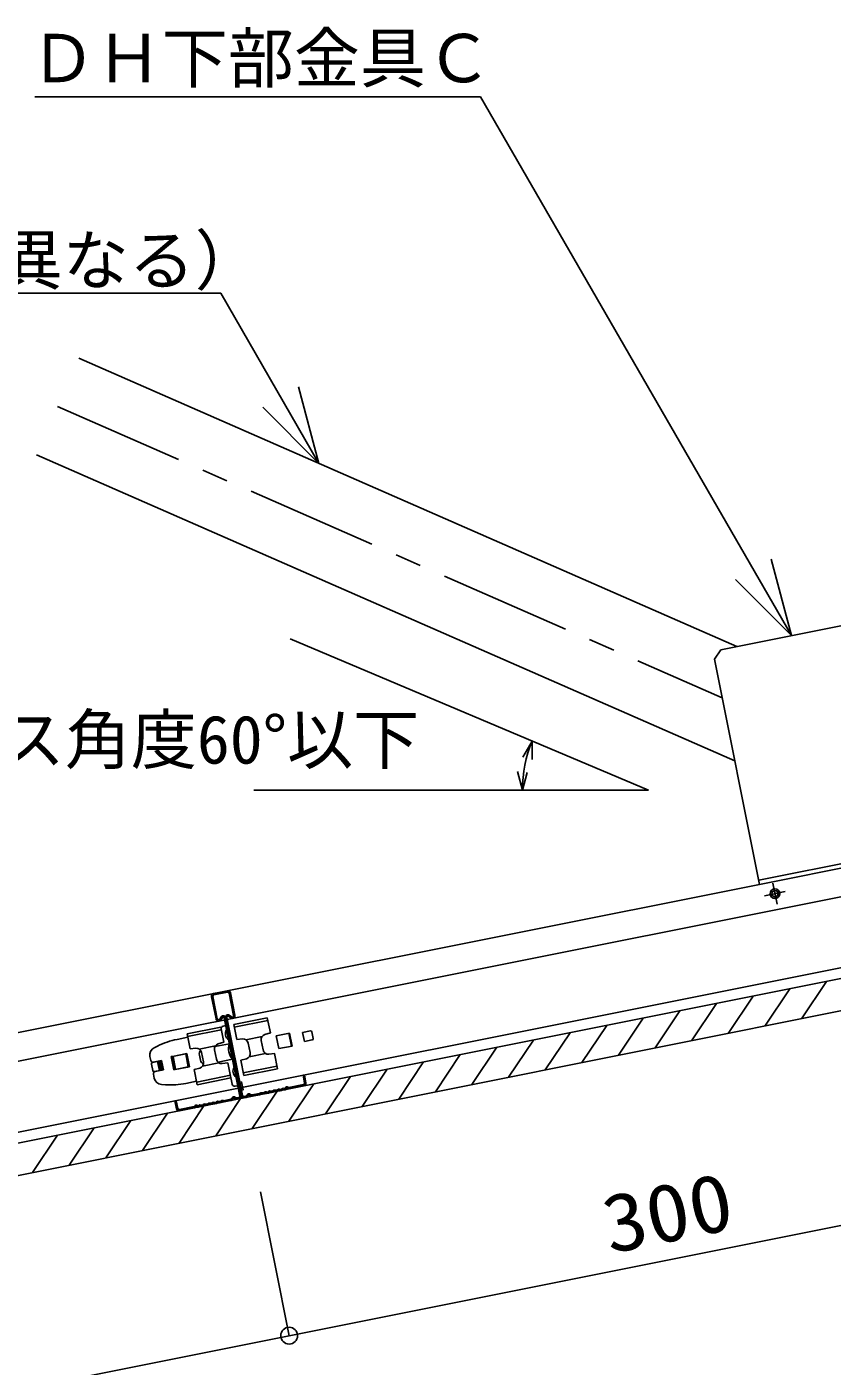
# Model space of a CAD drawing. Units: millimetres on the paper. Extents: x -203 to 207, y -139 to 146.
# Drawn here: x 40.3 to 70.8, y 23.2 to 73.9 of the extents above; entities that cross this region are included whole.
import ezdxf
from ezdxf.enums import TextEntityAlignment as Align

# ---------------------------------------------------------------- set-up
doc = ezdxf.new("R2010")
doc.units = ezdxf.units.MM
doc.linetypes.add('CHAIN1', pattern=[8, 5, -1, 1, -1])
for name, color, linetype in [('1-0_断面', 134, 'Continuous'), ('1-1_寸法', 134, 'Continuous'), ('1-2_文字', 134, 'Continuous'), ('1-3_ＤＨクロス', 134, 'Continuous')]:
    doc.layers.add(name, color=color, linetype=linetype)
doc.styles.add('ＭＳ ゴシック', font='')
doc.styles.get('ＭＳ ゴシック').set_extended_font_data('MS Gothic')

msp = doc.modelspace()

# ---------------------------------------------------------------- linework, layer by layer
at = {"layer": '1-0_断面'}
for p, q in [((-51.917, 12.001), (200.409, 62.466)), ((42.264, 61.327), (67.194, 50.406)), ((40.659, 57.663), (67.119, 46.073)), ((66.582, 50.284), (83.997, 53.767)), ((66.582, 50.284), (66.347, 49.931)), ((66.347, 49.931), (68.053, 41.4)), ((74.886, 42.93), (68.022, 41.557)), ((68.053, 41.4), (75.388, 42.867)), ((-41.263, 18.456), (75.755, 41.859)), ((-41.229, 19.543), (68.053, 41.4)), ((68.241, 40.969), (69.026, 41.125)), ((68.712, 40.655), (68.555, 41.439)), ((-51.917, 13.633), (77.731, 39.562)), ((69.638, 36.312), (70.58, 37.724)), ((66.865, 35.757), (67.806, 37.169)), ((68.251, 36.035), (69.193, 37.447)), ((64.091, 35.203), (65.033, 36.615)), ((65.478, 35.48), (66.419, 36.892)), ((47.735, 36.031), (47.833, 36.051)), ((48.131, 36.093), (49.405, 36.348)), ((48.131, 36.093), (48.245, 35.521)), ((48.151, 35.992), (49.426, 36.247)), ((61.318, 34.648), (62.259, 36.06)), ((62.704, 34.925), (63.646, 36.337)), ((45.991, 35.529), (46.392, 35.609)), ((47.64, 35.995), (46.366, 35.74)), ((46.48, 35.168), (46.366, 35.74)), ((47.661, 35.894), (46.386, 35.639)), ((47.755, 35.423), (47.64, 35.995)), ((48.245, 35.521), (48.462, 35.545)), ((48.59, 35.516), (49.204, 35.639)), ((49.745, 35.668), (50.246, 35.768)), ((49.843, 35.178), (49.745, 35.668)), ((50.224, 35.764), (50.322, 35.274)), ((50.236, 35.766), (50.334, 35.276)), ((50.246, 35.768), (50.344, 35.278)), ((51.035, 35.85), (50.741, 35.791)), ((50.741, 35.791), (50.809, 35.448)), ((51.094, 35.81), (51.143, 35.565)), ((59.931, 34.371), (60.872, 35.783)), ((45.117, 35.211), (45.25, 35.277)), ((46.48, 35.168), (46.697, 35.192)), ((47.439, 35.286), (46.825, 35.163)), ((46.915, 35.033), (46.986, 34.676)), ((47.405, 35.131), (47.477, 34.774)), ((47.42, 35.254), (47.971, 35.364)), ((47.755, 35.423), (47.545, 35.362)), ((48.68, 35.386), (48.751, 35.029)), ((49.17, 35.484), (49.242, 35.127)), ((50.344, 35.278), (49.843, 35.178)), ((51.103, 35.506), (50.809, 35.448)), ((57.157, 33.816), (58.099, 35.228)), ((58.544, 34.093), (59.486, 35.505)), ((44.956, 34.884), (44.988, 34.727)), ((45.014, 34.594), (45.063, 34.349)), ((45.053, 34.653), (45.347, 34.712)), ((45.082, 34.664), (45.396, 34.727)), ((45.249, 34.693), (45.318, 34.349)), ((45.298, 34.702), (45.367, 34.359)), ((45.347, 34.712), (45.416, 34.369)), ((45.396, 34.727), (45.466, 34.374)), ((45.763, 34.877), (45.812, 34.887)), ((45.863, 34.377), (45.763, 34.877)), ((46.352, 34.995), (45.812, 34.887)), ((45.812, 34.887), (45.912, 34.387)), ((46.313, 34.982), (45.813, 34.882)), ((45.813, 34.882), (45.911, 34.391)), ((45.835, 34.886), (45.933, 34.396)), ((45.912, 34.387), (46.452, 34.494)), ((46.411, 34.492), (46.313, 34.982)), ((46.452, 34.494), (46.352, 34.995)), ((46.833, 34.933), (46.872, 34.737)), ((47.567, 34.644), (46.953, 34.521)), ((47.538, 34.666), (48.088, 34.776)), ((47.912, 34.639), (47.695, 34.615)), ((47.912, 34.639), (48.026, 34.067)), ((48.402, 34.737), (48.611, 34.798)), ((48.402, 34.737), (48.516, 34.165)), ((48.496, 34.266), (49.771, 34.521)), ((48.718, 34.874), (49.332, 34.997)), ((54.384, 33.261), (55.325, 34.673)), ((55.771, 33.539), (56.712, 34.951)), ((45.121, 34.06), (45.09, 34.217)), ((45.122, 34.31), (45.416, 34.369)), ((45.152, 34.311), (45.466, 34.374)), ((45.912, 34.387), (45.863, 34.377)), ((45.911, 34.391), (46.411, 34.492)), ((46.637, 34.384), (46.846, 34.445)), ((46.637, 34.384), (46.751, 33.812)), ((48.006, 34.168), (46.731, 33.913)), ((48.026, 34.067), (46.751, 33.812)), ((48, 34.197), (48.072, 33.835)), ((48.516, 34.165), (49.791, 34.42)), ((51.61, 32.706), (52.552, 34.119)), ((52.997, 32.984), (53.939, 34.396)), ((45.396, 33.82), (45.543, 33.81)), ((46.324, 33.862), (46.725, 33.942)), ((48.19, 33.756), (48.288, 33.776)), ((48.267, 33.884), (48.433, 33.917)), ((48.837, 32.152), (49.778, 33.564)), ((50.224, 32.429), (51.165, 33.841)), ((46.063, 31.597), (47.005, 33.009)), ((47.45, 31.874), (48.392, 33.286)), ((44.677, 31.32), (45.618, 32.732)), ((41.903, 30.765), (42.845, 32.177)), ((43.29, 31.042), (44.231, 32.454)), ((40.516, 30.488), (41.458, 31.9))]:
    msp.add_line(p, q, dxfattribs=at)
at = {"layer": '1-0_断面', "color": 2, "linetype": 'CHAIN1'}
msp.add_line((41.461, 59.495), (66.64, 48.466), dxfattribs=at)
at = {"layer": '1-0_断面'}
for points in [[(-51.838, 13.241), (77.31, 39.07), (200.409, 63.69)], [(49.405, 36.348), (49.52, 35.776), (49.31, 35.715)], [(49.791, 34.42), (49.677, 34.992), (49.46, 34.968)], [(48.325, 33.589), (48.492, 33.623), (48.433, 33.917)]]:
    msp.add_lwpolyline(points, dxfattribs=at)
for radius in [0.18, 0.12]:
    msp.add_circle((68.634, 41.047), radius, dxfattribs=at)
for centre, radius, start, end in [((47.755, 35.933), 0.1, 101.3099, 191.3099), ((46.579, 32.588), 3, 101.3099, 116.3099), ((48.108, 35.749), 0.29, 147.7071, 234.9127), ((48.484, 35.346), 0.2, 11.3099, 96.3099), ((49.367, 35.523), 0.2, 106.3099, 191.3099), ((51.045, 35.801), 0.05, 11.3099, 101.3099), ((51.094, 35.555), 0.05, 281.3099, 11.3099), ((45.25, 34.942), 0.3, 116.3099, 191.3099), ((46.719, 34.993), 0.2, 11.3099, 96.3099), ((47.029, 34.972), 0.2, 137.0867, 191.3099), ((47.601, 35.17), 0.2, 106.3099, 191.3099), ((48.542, 35.173), 0.603, 161.4471, 221.1728), ((48.555, 34.99), 0.2, 286.3099, 11.3099), ((49.438, 35.166), 0.2, 191.3099, 276.3099), ((45.066, 34.743), 0.08, 191.3099, 281.3099), ((45.063, 34.604), 0.05, 101.3099, 191.3099), ((46.79, 34.637), 0.2, 286.3099, 11.3099), ((47.068, 34.776), 0.2, 191.3099, 245.5332), ((47.673, 34.813), 0.2, 191.3099, 276.3099), ((45.112, 34.359), 0.05, 191.3099, 281.3099), ((45.168, 34.233), 0.08, 101.3099, 191.3099), ((45.415, 34.119), 0.3, 191.3099, 266.3099), ((48.392, 34.327), 0.29, 147.7071, 234.9127), ((45.736, 36.804), 3, 266.3099, 281.3099), ((48.171, 33.854), 0.1, 191.3099, 281.3099)]:
    msp.add_arc(centre, radius, start, end, dxfattribs=at)
at = {"layer": '1-1_寸法'}
msp.add_line((50.233, 24.308), (79.65, 30.191), dxfattribs=at)
msp.add_lwpolyline([(20.815, 18.425), (50.233, 24.308), (49.144, 29.751)], dxfattribs=at)
msp.add_circle((50.233, 24.308), 0.319, dxfattribs=at)
at = {"layer": '1-2_文字'}
for p, q in [((40.603, 71.225), (57.484, 71.225)), ((51.356, 57.344), (49.235, 59.466)), ((69.265, 50.821), (67.143, 52.942)), ((63.843, 44.972), (50.273, 50.694)), ((59.44, 46.829), (59.086, 46.215)), ((59.44, 46.829), (59.44, 46.123)), ((59.065, 44.972), (58.878, 45.669)), ((59.065, 44.972), (59.245, 45.642)), ((63.843, 44.972), (48.892, 44.972))]:
    msp.add_line(p, q, dxfattribs=at)
for points in [[(57.484, 71.225), (69.265, 50.821), (68.488, 53.718)], [(6.818, 63.785), (47.638, 63.785), (51.356, 57.344), (50.58, 60.242)]]:
    msp.add_lwpolyline(points, dxfattribs=at)
msp.add_arc((63.843, 44.972), 4.777, 157.1363, 179.9998, dxfattribs=at)
at = {"layer": '1-3_ＤＨクロス'}
for p, q in [((47.293, 37.146), (47.462, 36.303)), ((47.511, 36.312), (47.342, 37.156)), ((47.371, 37.264), (47.891, 37.368)), ((47.381, 37.215), (47.901, 37.319)), ((48.128, 36.436), (47.96, 37.279)), ((48.009, 37.289), (48.177, 36.446)), ((47.603, 36.297), (47.661, 36.384)), ((47.643, 36.267), (47.702, 36.356)), ((47.775, 36.342), (48.367, 33.383)), ((47.824, 36.352), (48.416, 33.393)), ((47.844, 36.25), (48.416, 33.393)), ((47.873, 36.362), (48.465, 33.403)), ((48.024, 36.343), (47.934, 36.403)), ((48.05, 36.386), (47.962, 36.444)), ((50.808, 34.178), (50.759, 34.168)), ((50.759, 34.168), (50.818, 33.874)), ((50.867, 33.884), (50.808, 34.178)), ((48.823, 33.424), (49.105, 33.48)), ((49.272, 33.514), (49.216, 33.502)), ((49.439, 33.547), (49.383, 33.536)), ((49.393, 33.487), (49.449, 33.498)), ((49.606, 33.58), (49.55, 33.569)), ((49.56, 33.52), (49.615, 33.531)), ((49.772, 33.614), (49.716, 33.602)), ((49.726, 33.553), (49.782, 33.565)), ((49.939, 33.647), (49.883, 33.636)), ((49.893, 33.587), (49.949, 33.598)), ((50.05, 33.669), (50.066, 33.672)), ((50.06, 33.62), (50.076, 33.623)), ((50.078, 33.681), (50.089, 33.697)), ((50.131, 33.669), (50.12, 33.653)), ((50.158, 33.675), (50.175, 33.664)), ((50.186, 33.716), (50.202, 33.706)), ((50.779, 33.815), (50.217, 33.703)), ((50.789, 33.766), (50.227, 33.654)), ((45.905, 33.197), (45.954, 33.207)), ((45.964, 32.903), (45.905, 33.197)), ((45.954, 33.207), (46.013, 32.913)), ((46.072, 32.874), (46.634, 32.986)), ((46.657, 33.01), (46.646, 32.994)), ((46.699, 32.983), (46.688, 32.967)), ((46.726, 32.988), (46.743, 32.978)), ((46.77, 33.019), (46.754, 33.03)), ((46.801, 33.019), (46.785, 33.016)), ((46.912, 33.042), (46.968, 33.053)), ((46.922, 32.993), (46.978, 33.004)), ((47.079, 33.075), (47.134, 33.086)), ((47.144, 33.037), (47.089, 33.026)), ((47.245, 33.108), (47.301, 33.119)), ((47.311, 33.07), (47.255, 33.059)), ((47.412, 33.142), (47.468, 33.153)), ((47.422, 33.093), (47.478, 33.104)), ((47.579, 33.175), (47.635, 33.186)), ((47.644, 33.137), (47.589, 33.126)), ((48.028, 33.265), (47.746, 33.208)), ((47.755, 33.159), (48.037, 33.216)), ((48.055, 33.285), (48.067, 33.306)), ((48.111, 33.282), (48.099, 33.261)), ((48.171, 33.294), (48.19, 33.279)), ((48.221, 33.318), (48.202, 33.333)), ((48.327, 33.325), (48.254, 33.31)), ((48.264, 33.261), (48.337, 33.276)), ((48.524, 33.364), (48.597, 33.379)), ((48.607, 33.33), (48.533, 33.315)), ((48.624, 33.399), (48.636, 33.42)), ((48.68, 33.396), (48.668, 33.375)), ((48.74, 33.408), (48.759, 33.393)), ((48.79, 33.432), (48.771, 33.447)), ((49.115, 33.431), (48.834, 33.375)), ((49.226, 33.453), (49.282, 33.465)), ((46.082, 32.825), (46.644, 32.937)), ((46.811, 32.97), (46.795, 32.967))]:
    msp.add_line(p, q, dxfattribs=at)
for centre, radius, start, end in [((47.391, 37.166), 0.1, 101.3099, 191.3099), ((47.391, 37.166), 0.05, 101.3099, 191.3099), ((47.911, 37.27), 0.1, 11.3099, 101.3099), ((47.911, 37.27), 0.05, 11.3099, 101.3099), ((47.56, 36.322), 0.1, 191.3099, 326.3099), ((47.56, 36.322), 0.05, 191.3099, 329.1579), ((47.736, 36.334), 0.09, 11.3099, 146.3099), ((47.736, 36.334), 0.04, 11.3099, 146.3099), ((47.912, 36.369), 0.09, 56.3099, 191.3099), ((47.912, 36.369), 0.04, 56.3099, 191.3099), ((48.079, 36.426), 0.1, 236.3099, 11.3099), ((48.079, 36.426), 0.05, 233.462, 11.3099), ((49.102, 33.5), 0.02, 281.3099, 320.2524), ((49.171, 33.442), 0.07, 62.3675, 140.2524), ((49.212, 33.522), 0.02, 242.3675, 281.3099), ((49.268, 33.533), 0.02, 281.3099, 320.2524), ((49.268, 33.533), 0.07, 281.3099, 320.2524), ((49.337, 33.476), 0.07, 62.3675, 140.2524), ((49.337, 33.476), 0.02, 64.44, 140.2524), ((49.379, 33.555), 0.07, 242.3675, 281.3099), ((49.379, 33.555), 0.02, 242.3675, 281.3099), ((49.435, 33.567), 0.02, 281.3099, 320.2524), ((49.435, 33.567), 0.07, 281.3099, 320.2524), ((49.504, 33.509), 0.07, 62.3675, 140.2524), ((49.504, 33.509), 0.02, 64.44, 140.2524), ((49.546, 33.589), 0.07, 242.3675, 281.3099), ((49.546, 33.589), 0.02, 242.3675, 281.3099), ((49.602, 33.6), 0.02, 281.3099, 320.2524), ((49.602, 33.6), 0.07, 281.3099, 320.2524), ((49.671, 33.542), 0.07, 62.3675, 140.2524), ((49.671, 33.542), 0.02, 64.44, 140.2524), ((49.713, 33.622), 0.07, 242.3675, 281.3099), ((49.713, 33.622), 0.02, 242.3675, 281.3099), ((49.768, 33.633), 0.02, 281.3099, 320.2524), ((49.768, 33.633), 0.07, 281.3099, 320.2524), ((49.838, 33.576), 0.07, 62.3675, 140.2524), ((49.838, 33.576), 0.02, 64.44, 140.2524), ((49.879, 33.655), 0.07, 242.3675, 281.3099), ((49.879, 33.655), 0.02, 242.3675, 281.3099), ((49.935, 33.667), 0.02, 281.3099, 320.2524), ((49.935, 33.667), 0.07, 281.3099, 320.2524), ((50.004, 33.609), 0.07, 62.3675, 140.2524), ((50.004, 33.609), 0.02, 62.3675, 138.1798), ((50.046, 33.689), 0.07, 242.3675, 281.3099), ((50.046, 33.689), 0.02, 242.3675, 281.3099), ((50.062, 33.692), 0.02, 281.3099, 326.3099), ((50.062, 33.692), 0.07, 281.3099, 326.3099), ((50.147, 33.658), 0.07, 56.3099, 146.3099), ((50.147, 33.658), 0.02, 56.3099, 146.3099), ((50.213, 33.722), 0.07, 236.3099, 281.3099), ((50.213, 33.722), 0.02, 236.3099, 281.3099), ((50.769, 33.864), 0.05, 281.3099, 11.3099), ((50.769, 33.864), 0.1, 281.3099, 11.3099), ((46.63, 33.006), 0.02, 281.3099, 326.3099), ((46.715, 32.972), 0.07, 56.3099, 146.3099), ((46.715, 32.972), 0.02, 56.3099, 146.3099), ((46.781, 33.036), 0.07, 236.3099, 281.3099), ((46.781, 33.036), 0.02, 236.3099, 281.3099), ((46.797, 33.039), 0.02, 281.3099, 320.2524), ((46.797, 33.039), 0.07, 281.3099, 320.2524), ((46.866, 32.981), 0.07, 62.3675, 140.2524), ((46.866, 32.981), 0.02, 64.44, 140.2524), ((46.908, 33.061), 0.07, 242.3675, 281.3099), ((46.908, 33.061), 0.02, 242.3675, 281.3099), ((46.964, 33.072), 0.02, 281.3099, 320.2524), ((46.964, 33.072), 0.07, 281.3099, 320.2524), ((47.033, 33.015), 0.07, 62.3675, 140.2524), ((47.033, 33.015), 0.02, 62.3675, 138.1798), ((47.075, 33.095), 0.07, 242.3675, 281.3099), ((47.075, 33.095), 0.02, 242.3675, 281.3099), ((47.131, 33.106), 0.02, 281.3099, 320.2524), ((47.131, 33.106), 0.07, 281.3099, 320.2524), ((47.2, 33.048), 0.07, 62.3675, 140.2524), ((47.2, 33.048), 0.02, 62.3675, 138.1798), ((47.242, 33.128), 0.07, 242.3675, 281.3099), ((47.242, 33.128), 0.02, 242.3675, 281.3099), ((47.297, 33.139), 0.02, 281.3099, 320.2524), ((47.297, 33.139), 0.07, 281.3099, 320.2524), ((47.366, 33.081), 0.07, 62.3675, 140.2524), ((47.366, 33.081), 0.02, 62.3675, 138.1798), ((47.408, 33.161), 0.07, 242.3675, 281.3099), ((47.408, 33.161), 0.02, 242.3675, 281.3099), ((47.464, 33.172), 0.02, 281.3099, 320.2524), ((47.464, 33.172), 0.07, 281.3099, 320.2524), ((47.533, 33.115), 0.07, 62.3675, 140.2524), ((47.533, 33.115), 0.02, 62.3675, 138.1798), ((47.575, 33.195), 0.07, 242.3675, 281.3099), ((47.575, 33.195), 0.02, 242.3675, 281.3099), ((47.631, 33.206), 0.02, 281.3099, 320.2524), ((47.631, 33.206), 0.07, 281.3099, 320.2524), ((47.7, 33.148), 0.07, 62.3675, 140.2524), ((47.7, 33.148), 0.02, 62.3675, 138.1798), ((47.742, 33.228), 0.07, 242.3675, 281.3099), ((47.742, 33.228), 0.02, 242.3675, 281.3099), ((48.02, 33.304), 0.04, 281.3099, 331.3099), ((48.02, 33.304), 0.09, 281.3099, 331.3099), ((48.146, 33.263), 0.09, 51.3099, 151.3099), ((48.146, 33.263), 0.04, 51.3099, 151.3099), ((48.246, 33.349), 0.09, 231.3099, 281.3099), ((48.246, 33.349), 0.04, 231.3099, 281.3099), ((48.318, 33.374), 0.05, 281.3099, 11.3099), ((48.318, 33.374), 0.1, 281.3099, 11.3099), ((48.514, 33.413), 0.1, 191.3099, 281.3099), ((48.514, 33.413), 0.05, 191.3099, 281.3099), ((48.589, 33.418), 0.04, 281.3099, 331.3099), ((48.589, 33.418), 0.09, 281.3099, 331.3099), ((48.715, 33.377), 0.09, 51.3099, 151.3099), ((48.715, 33.377), 0.04, 51.3099, 151.3099), ((48.815, 33.463), 0.09, 231.3099, 281.3099), ((48.815, 33.463), 0.04, 231.3099, 281.3099), ((49.102, 33.5), 0.07, 281.3099, 320.2524), ((49.171, 33.442), 0.02, 64.44, 140.2524), ((49.212, 33.522), 0.07, 242.3675, 281.3099), ((46.062, 32.923), 0.1, 191.3099, 281.3099), ((46.062, 32.923), 0.05, 191.3099, 281.3099), ((46.63, 33.006), 0.07, 281.3099, 326.3099)]:
    msp.add_arc(centre, radius, start, end, dxfattribs=at)

# ---------------------------------------------------------------- texts
at = {"layer": '1-1_寸法', "style": 'ＭＳ ゴシック', "width": 1.1}
msp.add_text('300', height=2.199, rotation=11.31, dxfattribs=at).set_placement((62.49, 26.759), align=Align.BOTTOM_LEFT)
at = {"layer": '1-2_文字', "style": 'ＭＳ ゴシック'}
for s, p in [('ＤＨ下部金具Ｃ', (40.409, 71.225)), ('ブレース角度60°以下', (31.735, 45.422))]:
    msp.add_text(s, height=1.833, dxfattribs=at).set_placement(p, align=Align.BOTTOM_LEFT)
msp.add_text('ブレース材（条件により材種異なる）', height=1.833, rotation=359.933, dxfattribs=at).set_placement((6.652, 63.616), align=Align.BOTTOM_LEFT)

doc.saveas('drawing.dxf')
